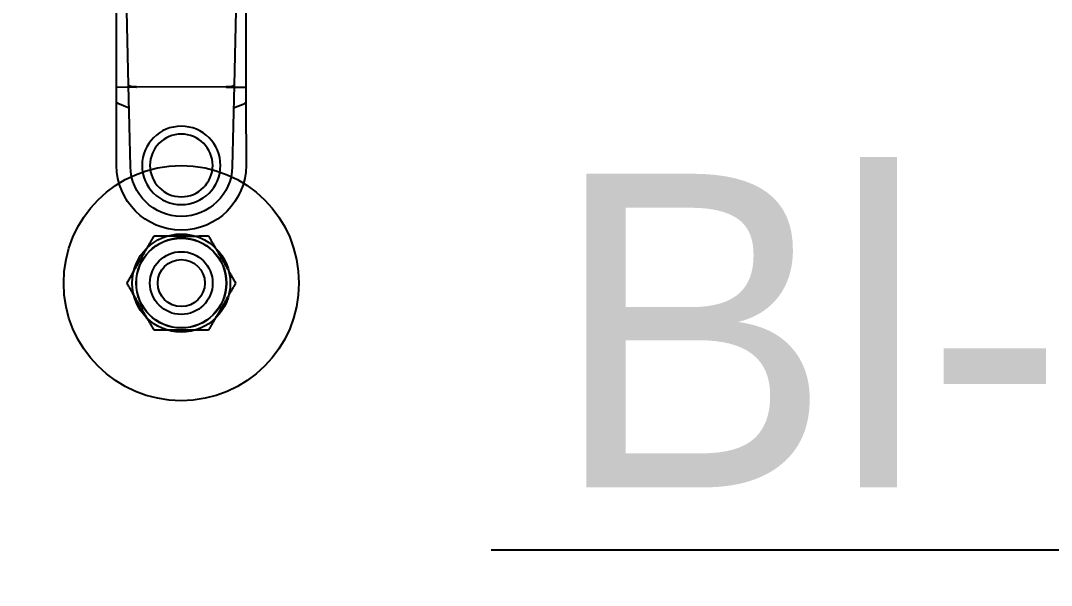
# Model space of a CAD drawing. Header units: millimetres. Extents: x -383313 to -161684, y -117025 to 99224.
# Drawn here: x -333372.5 to -333109.6, y 32343.5 to 32487.6 of the extents above; entities that cross this region are included whole.
import ezdxf
from ezdxf import colors
from ezdxf.entities.mleader import LeaderData, LeaderLine
from ezdxf.math import Vec2, Vec3

# ---------------------------------------------------------------- set-up
doc = ezdxf.new("R2010")
doc.units = ezdxf.units.MM
doc.header["$MEASUREMENT"] = 0
doc.layers.add('27', color=200, linetype='Continuous')

# ---------------------------------------------------------------- blocks, each defined once
blk = doc.blocks.new('15506-T')
at = {"color": 200}
for p, q in [((113.94, -170.41), (50.54, -54.54)), ((118.75, -172.68), (50.54, -54.54)), ((21.96, -71.04), (90.61, -183.88)), ((21.96, -71.04), (90.17, -189.18)), ((123.9, -188.62), (113.94, -170.41)), ((92.57, -183.27), (112.43, -171.8)), ((118.63, -173.03), (116.72, -175.49)), ((126.79, -186.61), (118.75, -172.68)), ((90.61, -183.88), (101.39, -201.61)), ((90.17, -189.18), (98.21, -203.11)), ((93.62, -188.83), (90.54, -189.25))]:
    blk.add_line(p, q, dxfattribs=at)
at = {"color": 3}
for p, q in [((116.79, -169.29), (112.43, -171.8)), ((92.57, -183.27), (88.21, -185.79))]:
    blk.add_line(p, q, dxfattribs=at)
for radius in [10, 8]:
    blk.add_circle((112.5, -194.86), radius, dxfattribs=at)
at = {"color": 200}
for radius, start, end in [(16.5, 210, 30), (13, 211.3135, 28.6865)]:
    blk.add_arc((112.5, -194.86), radius, start, end, dxfattribs=at)
for centre, major_axis, ratio, start_param, end_param in [((112.19, -171.37), (-1.75, -0.96), 0.246291, 1.581444, 3.141593), ((114.26, -175.15), (-1.8, 3.36), 0.524286, 0.005933, 0.016581), ((116.15, -174.18), (-2.6, -1.5), 0.190894, 2.70526, 3.141593), ((92.32, -182.84), (1.71, 1.04), 0.246291, -3.141593, -1.581444), ((94.56, -186.52), (-2.01, 3.24), 0.524286, -0.016581, -0.005933), ((92.77, -187.68), (-2.6, -1.5), 0.190894, 0, 0.436332)]:
    blk.add_ellipse(centre, major_axis=major_axis, ratio=ratio, start_param=start_param, end_param=end_param, dxfattribs=at)
blk = doc.blocks.new('17515-T')
at = {"layer": '27'}
for radius in [30, 11.5, 8, 6]:
    blk.add_circle((0, 0), radius, dxfattribs=at)
at = {"layer": '27', "color": 3}
for radius in [12.5, 12.5, 11.46]:
    blk.add_circle((0, 0), radius, dxfattribs=at)
at = {"layer": '27'}
for points in [[(-13.86, 0), (-10.39, 6), (-6.93, 12)], [(-6.93, 12), (0, 12), (6.93, 12)], [(6.93, 12), (10.39, 6), (13.86, 0)], [(-6.93, -12), (-10.39, -6), (-13.86, 0)], [(13.86, 0), (10.39, -6), (6.93, -12)], [(6.93, -12), (0, -12), (-6.93, -12)]]:
    blk.add_rational_spline(points, [1.17681485541, 1.35886874711, 1.17681485541], degree=2, dxfattribs=at)

msp = doc.modelspace()

# ---------------------------------------------------------------- block references
at = {"xscale": -1, "rotation": 30.00000000391811}
msp.add_blockref('15506-T', (-333331.53911, 32675.64991), dxfattribs=at)
at = {"rotation": 300.0000000035291}
msp.add_blockref('17515-T', (-333331.53911, 32420.64991), dxfattribs=at)

# ---------------------------------------------------------------- leaders
at = {"ltscale": 100}
ml = msp.add_multileader_mtext('Standard', dxfattribs=at)
ml.set_content('Bl-1.4', color=256)
ml.set_leader_properties()
ml.build(insert=Vec2(0, 0))
ml.multileader.update_dxf_attribs({"text_right_attachment_type": 6, "dogleg_length": 0.36, "arrow_head_size": 0.18})
ctx = ml.context
ctx.base_point, ctx.char_height, ctx.arrow_head_size, ctx.landing_gap_size, ctx.plane_origin = Vec3(-333290.94611, 32408.53878), 80, 0.18, 0.09, Vec3(-334615.46225, 31817.563)
ctx.right_attachment, ctx.text_align_type = 6, 2
notes = []
notes.append((ctx, [(1, (1, 1, 0), (-332914.39321, 32352.53878), (-1, 0), 43.03956, [(0, [(-332977.50686, 32558.2945)], 0, [])])]))
ctx.mtext.insert, ctx.mtext.alignment, ctx.mtext.flow_direction = Vec3(-332957.52277, 32448.53878), 3, 5
for ctx, leaders in notes:
    for number, flags, end, landing, length, lines in leaders:
        leader = LeaderData()
        leader.index, (leader.has_last_leader_line, leader.has_dogleg_vector, leader.attachment_direction) = number, flags
        leader.last_leader_point, leader.dogleg_vector, leader.dogleg_length = Vec3(end), Vec3(landing), length
        for number, points, colour, breaks in lines:
            line = LeaderLine()
            line.index, line.vertices, line.color, line.breaks = number, Vec3.list(points), colors.encode_raw_color(colour), breaks
            leader.lines.append(line)
        ctx.leaders.append(leader)

doc.saveas('drawing.dxf')
